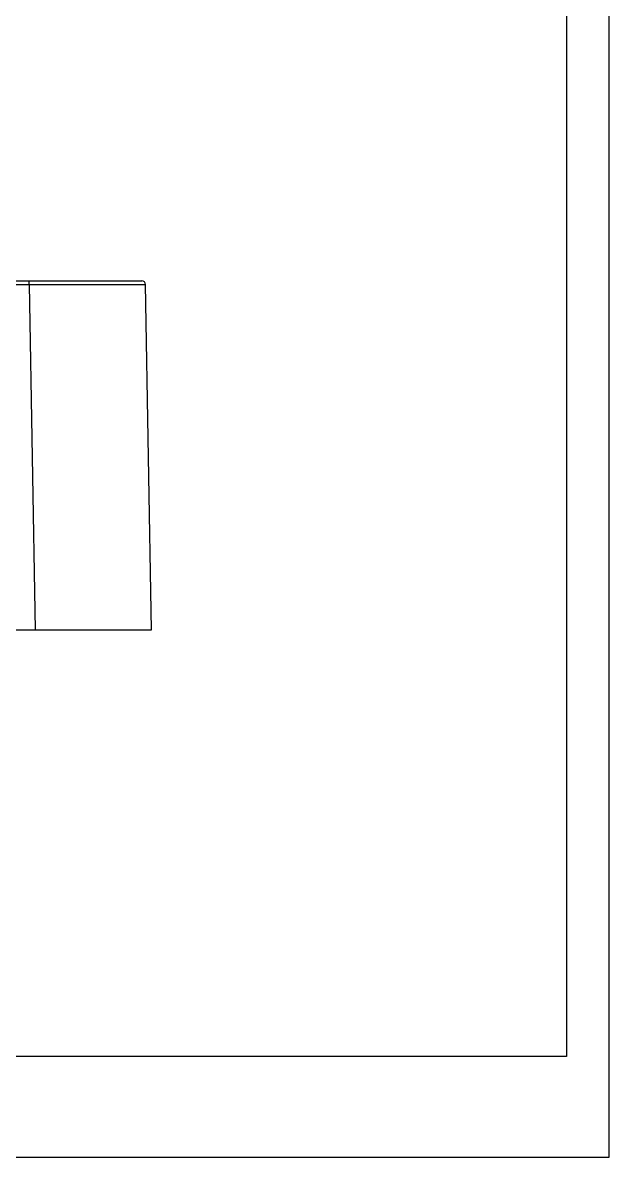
# Model space of a CAD drawing. Extents: x -296600 to -296180, y -233766 to -233172.
# Drawn here: x -296330.8 to -296179.5, y -233766.4 to -233473.9 of the extents above; entities that cross this region are included whole.
import ezdxf

# ---------------------------------------------------------------- set-up
doc = ezdxf.new("R2010")
doc.units = 0
doc.header["$LTSCALE"] = 7
doc.layers.get('0').update_dxf_attribs({"color": 2, "linetype": 'CONTINUOUS'})
doc.layers.add('PRT0002SHAPE', color=7, linetype='CONTINUOUS')
doc.layers.add('TXT', color=4, linetype='CONTINUOUS')

# ---------------------------------------------------------------- blocks, each defined once
blk = doc.blocks.new('BORDER')
for p, q in [((0, 1), (0, 0)), ((0, 0), (1, 0))]:
    blk.add_line(p, q)

msp = doc.modelspace()

# ---------------------------------------------------------------- linework, layer by layer
at = {"layer": 'PRT0002SHAPE', "color": 7, "linetype": 'Continuous'}
for p, q in [((-296474.98628, -233540.41784), (-296300.09365, -233540.41784)), ((-296329.08921, -233541.40039), (-296329.08921, -233540.41784)), ((-296453.7263, -233541.39647), (-296329.08921, -233541.40039)), ((-296329.08921, -233541.40039), (-296307.87891, -233541.39317)), ((-296329.08921, -233541.40039), (-296327.5354, -233630.41784)), ((-296311.22013, -233541.39343), (-296301.08328, -233541.39528)), ((-296307.87891, -233541.39317), (-296299.09378, -233541.40039)), ((-296301.08328, -233541.39528), (-296300.3222, -233541.39615)), ((-296297.53997, -233630.41784), (-296299.09378, -233541.40039)), ((-296477.53993, -233630.41784), (-296297.54001, -233630.41784))]:
    msp.add_line(p, q, dxfattribs=at)
msp.add_lwpolyline([(-296299.25288, -233541.39869), (-296299.13312, -233541.39952), (-296299.10356, -233541.39996), (-296299.09378, -233541.40039)], dxfattribs=at)
msp.add_arc((-296300.09362, -233541.41784), 1, 1.0000002, 90, dxfattribs=at)
at = {"layer": 'TXT', "color": 4}
for p, q in [((-296190.54001, -233186.3773), (-296190.54001, -233740.3773)), ((-296190.54001, -233740.3773), (-296580.54001, -233740.3773))]:
    msp.add_line(p, q, dxfattribs=at)

# ---------------------------------------------------------------- block references
at = {"xscale": 594, "yscale": 420, "zscale": 594, "rotation": 89.99999999999999}
msp.add_blockref('BORDER', (-296179.54001, -233766.3773), dxfattribs=at)

doc.saveas('drawing.dxf')
